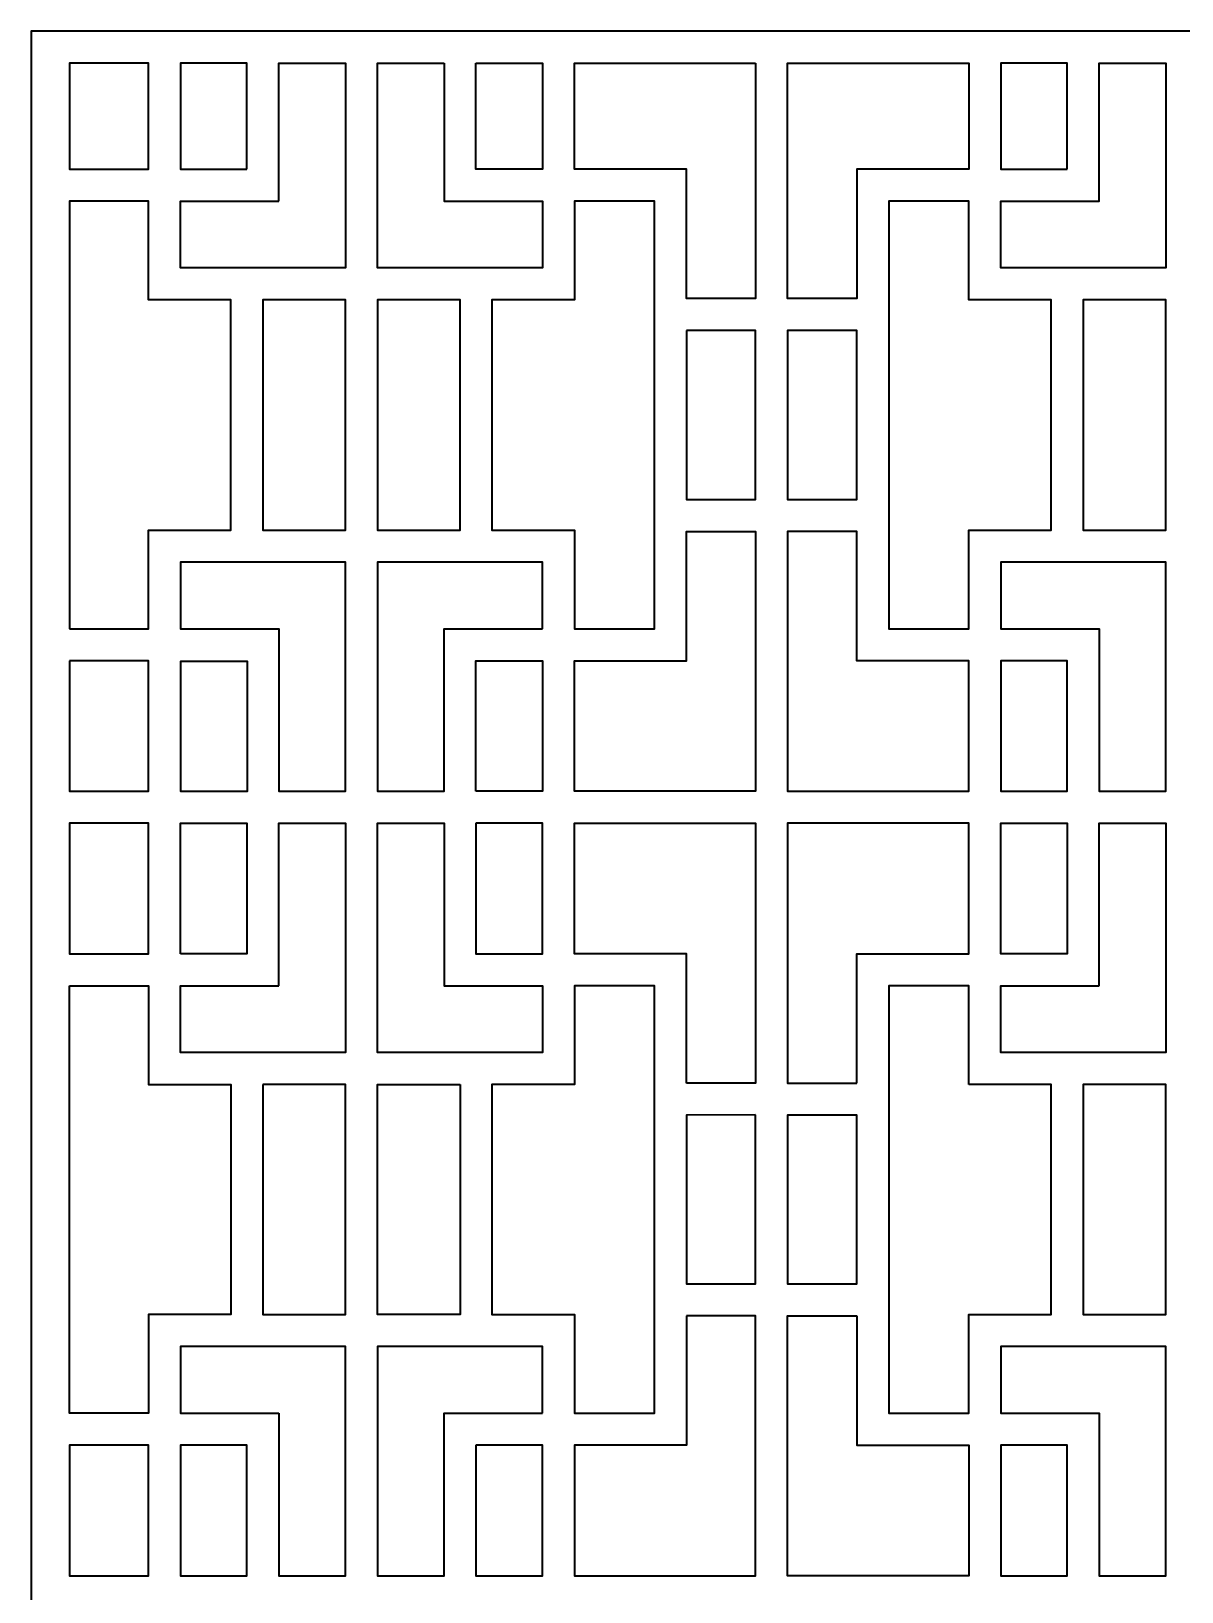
# Model space of a CAD drawing. Header units: centimetres. Extents: x -9.6 to 9.7, y 1 to 12.7.
# Drawn here: x 0.34 to 5.01, y 6.37 to 12.7 of the extents above; entities that cross this region are included whole.
import ezdxf

# ---------------------------------------------------------------- set-up
doc = ezdxf.new("R2010")
doc.units = ezdxf.units.CM
doc.header["$MEASUREMENT"] = 0
doc.layers.add('layer 1', color=7, linetype='Continuous')

msp = doc.modelspace()

# ---------------------------------------------------------------- linework, layer by layer
at = {"layer": 'layer 1', "color": 1, "lineweight": 35}
for points, knots in [([(0.33885, 1.01929), (0.33885, 1.01929), (0.33885, 1.01929), (0.33885, 1.01929), (0.33885, 1.01929), (0.33885, 1.01929), (0.33885, 12.70384), (0.33885, 12.70384), (0.33885, 12.70384), (0.33885, 12.70384), (9.68649, 12.70384), (9.68649, 12.70384), (9.68649, 12.70384), (9.68649, 12.70384), (9.68649, 1.01929), (9.68649, 1.01929), (9.68649, 1.01929), (9.68649, 1.01929), (0.33885, 1.01929), (0.33885, 1.01929), (0.33885, 1.01929), (0.33885, 1.01929), (0.33885, 1.01929), (0.33885, 1.01929)], [0, 0, 0, 0, 0.1428571, 0.1428571, 0.1428571, 0.1428571, 0.2857143, 0.2857143, 0.2857143, 0.2857143, 0.4285714, 0.4285714, 0.4285714, 0.4285714, 0.5714286, 0.5714286, 0.5714286, 0.5714286, 0.7142857, 0.7142857, 0.7142857, 0.7142857, 1, 1, 1, 1]), ([(0.49458, 12.57401), (0.49458, 12.57401), (0.81488, 12.57401), (0.81488, 12.57401), (0.81488, 12.57401), (0.81488, 12.57401), (0.81488, 12.14341), (0.81488, 12.14341), (0.81488, 12.14341), (0.81488, 12.14341), (0.49457, 12.14341), (0.49457, 12.14341), (0.49457, 12.14341), (0.49457, 12.14341), (0.49457, 12.57401), (0.49457, 12.57401), (0.49457, 12.57401), (0.49457, 12.57401), (0.49458, 12.57401), (0.49458, 12.57401)], [0, 0, 0, 0, 0.1666667, 0.1666667, 0.1666667, 0.1666667, 0.3333333, 0.3333333, 0.3333333, 0.3333333, 0.5, 0.5, 0.5, 0.5, 0.6666667, 0.6666667, 0.6666667, 0.6666667, 1, 1, 1, 1]), ([(1.21519, 12.14341), (1.21519, 12.14341), (0.94471, 12.14341), (0.94471, 12.14341), (0.94471, 12.14341), (0.94471, 12.14341), (0.94471, 12.57401), (0.94471, 12.57401), (0.94471, 12.57401), (0.94471, 12.57401), (1.21519, 12.57401), (1.21519, 12.57401), (1.21519, 12.57401), (1.21519, 12.57401), (1.21519, 12.14341), (1.21519, 12.14341), (1.21519, 12.14341), (1.21519, 12.14341), (1.21519, 12.14341), (1.21519, 12.14341)], [0, 0, 0, 0, 0.1666667, 0.1666667, 0.1666667, 0.1666667, 0.3333333, 0.3333333, 0.3333333, 0.3333333, 0.5, 0.5, 0.5, 0.5, 0.6666667, 0.6666667, 0.6666667, 0.6666667, 1, 1, 1, 1]), ([(1.34502, 12.01358), (1.34502, 12.01358), (0.94471, 12.01359), (0.94471, 12.01359), (0.94471, 12.01359), (0.94471, 12.01359), (0.94471, 11.74311), (0.94471, 11.74311), (0.94471, 11.74311), (0.94471, 11.74311), (1.61549, 11.74311), (1.61549, 11.74311), (1.61549, 11.74311), (1.61549, 11.74311), (1.61549, 12.57401), (1.61549, 12.57401), (1.61549, 12.57401), (1.61549, 12.57401), (1.34502, 12.57401), (1.34502, 12.57401), (1.34502, 12.57401), (1.34502, 12.57401), (1.34502, 12.01359), (1.34502, 12.01359), (1.34502, 12.01359), (1.34502, 12.01359), (1.34502, 12.01358), (1.34502, 12.01358)], [0, 0, 0, 0, 0.125, 0.125, 0.125, 0.125, 0.25, 0.25, 0.25, 0.25, 0.375, 0.375, 0.375, 0.375, 0.5, 0.5, 0.5, 0.5, 0.625, 0.625, 0.625, 0.625, 0.75, 0.75, 0.75, 0.75, 1, 1, 1, 1]), ([(2.0158, 12.57401), (2.0158, 12.57401), (1.74532, 12.57401), (1.74532, 12.57401), (1.74532, 12.57401), (1.74532, 12.57401), (1.74532, 11.74311), (1.74532, 11.74311), (1.74532, 11.74311), (1.74532, 11.74311), (2.4161, 11.74311), (2.4161, 11.74311), (2.4161, 11.74311), (2.4161, 11.74311), (2.4161, 12.01359), (2.4161, 12.01359), (2.4161, 12.01359), (2.4161, 12.01359), (2.0158, 12.01359), (2.0158, 12.01359), (2.0158, 12.01359), (2.0158, 12.01359), (2.0158, 12.57401), (2.0158, 12.57401)], [0, 0, 0, 0, 0.1428571, 0.1428571, 0.1428571, 0.1428571, 0.2857143, 0.2857143, 0.2857143, 0.2857143, 0.4285714, 0.4285714, 0.4285714, 0.4285714, 0.5714286, 0.5714286, 0.5714286, 0.5714286, 0.7142857, 0.7142857, 0.7142857, 0.7142857, 1, 1, 1, 1]), ([(2.14562, 12.57401), (2.14562, 12.57401), (2.14563, 12.14341), (2.14563, 12.14341), (2.14563, 12.14341), (2.14563, 12.14341), (2.4161, 12.14341), (2.4161, 12.14341), (2.4161, 12.14341), (2.4161, 12.14341), (2.4161, 12.57401), (2.4161, 12.57401), (2.4161, 12.57401), (2.4161, 12.57401), (2.14563, 12.57401), (2.14563, 12.57401), (2.14563, 12.57401), (2.14563, 12.57401), (2.14562, 12.57401), (2.14562, 12.57401)], [0, 0, 0, 0, 0.1666667, 0.1666667, 0.1666667, 0.1666667, 0.3333333, 0.3333333, 0.3333333, 0.3333333, 0.5, 0.5, 0.5, 0.5, 0.6666667, 0.6666667, 0.6666667, 0.6666667, 1, 1, 1, 1]), ([(3.28162, 12.57401), (3.28162, 12.57401), (2.54593, 12.57401), (2.54593, 12.57401), (2.54593, 12.57401), (2.54593, 12.57401), (2.54593, 12.14341), (2.54593, 12.14341), (2.54593, 12.14341), (2.54593, 12.14341), (3.00033, 12.14341), (3.00033, 12.14341), (3.00033, 12.14341), (3.00033, 12.14341), (3.00033, 11.61869), (3.00033, 11.61869), (3.00033, 11.61869), (3.00033, 11.61869), (3.28162, 11.61869), (3.28162, 11.61869), (3.28162, 11.61869), (3.28162, 11.61869), (3.28162, 12.57401), (3.28162, 12.57401)], [0, 0, 0, 0, 0.1428571, 0.1428571, 0.1428571, 0.1428571, 0.2857143, 0.2857143, 0.2857143, 0.2857143, 0.4285714, 0.4285714, 0.4285714, 0.4285714, 0.5714286, 0.5714286, 0.5714286, 0.5714286, 0.7142857, 0.7142857, 0.7142857, 0.7142857, 1, 1, 1, 1]), ([(3.41145, 12.14344), (3.41145, 12.14344), (3.41145, 11.61869), (3.41145, 11.61869), (3.41145, 11.61869), (3.41145, 11.61869), (3.69275, 11.61869), (3.69275, 11.61869), (3.69275, 11.61869), (3.69275, 11.61869), (3.69275, 12.14341), (3.69275, 12.14341), (3.69275, 12.14341), (3.69275, 12.14341), (4.14715, 12.14341), (4.14715, 12.14341), (4.14715, 12.14341), (4.14715, 12.14341), (4.14715, 12.57401), (4.14715, 12.57401), (4.14715, 12.57401), (4.14715, 12.57401), (3.41145, 12.57401), (3.41145, 12.57401), (3.41145, 12.57401), (3.41145, 12.57401), (3.41145, 12.14341), (3.41145, 12.14341), (3.41145, 12.14341), (3.41145, 12.14341), (3.41145, 12.14344), (3.41145, 12.14344), (3.41145, 12.14344), (3.41145, 12.14344), (3.41145, 12.14344), (3.41145, 12.14344)], [0, 0, 0, 0, 0.1, 0.1, 0.1, 0.1, 0.2, 0.2, 0.2, 0.2, 0.3, 0.3, 0.3, 0.3, 0.4, 0.4, 0.4, 0.4, 0.5, 0.5, 0.5, 0.5, 0.6, 0.6, 0.6, 0.6, 0.7, 0.7, 0.7, 0.7, 0.8, 0.8, 0.8, 0.8, 1, 1, 1, 1]), ([(4.94775, 12.57401), (4.94775, 12.57401), (4.67728, 12.57401), (4.67728, 12.57401), (4.67728, 12.57401), (4.67728, 12.57401), (4.67728, 12.01359), (4.67728, 12.01359), (4.67728, 12.01359), (4.67728, 12.01359), (4.27697, 12.01359), (4.27697, 12.01359), (4.27697, 12.01359), (4.27697, 12.01359), (4.27697, 11.74311), (4.27697, 11.74311), (4.27697, 11.74311), (4.27697, 11.74311), (4.94775, 11.74311), (4.94775, 11.74311), (4.94775, 11.74311), (4.94775, 11.74311), (4.94775, 12.57401), (4.94775, 12.57401), (4.94775, 12.57401), (4.94775, 12.57401), (4.94775, 12.57401), (4.94775, 12.57401)], [0, 0, 0, 0, 0.125, 0.125, 0.125, 0.125, 0.25, 0.25, 0.25, 0.25, 0.375, 0.375, 0.375, 0.375, 0.5, 0.5, 0.5, 0.5, 0.625, 0.625, 0.625, 0.625, 0.75, 0.75, 0.75, 0.75, 1, 1, 1, 1]), ([(4.54745, 12.14341), (4.54745, 12.14341), (4.27697, 12.14341), (4.27697, 12.14341), (4.27697, 12.14341), (4.27697, 12.14341), (4.27697, 12.57401), (4.27697, 12.57401), (4.27697, 12.57401), (4.27697, 12.57401), (4.54745, 12.57401), (4.54745, 12.57401), (4.54745, 12.57401), (4.54745, 12.57401), (4.54745, 12.14341), (4.54745, 12.14341), (4.54745, 12.14341), (4.54745, 12.14341), (4.54745, 12.14341), (4.54745, 12.14341)], [0, 0, 0, 0, 0.1666667, 0.1666667, 0.1666667, 0.1666667, 0.3333333, 0.3333333, 0.3333333, 0.3333333, 0.5, 0.5, 0.5, 0.5, 0.6666667, 0.6666667, 0.6666667, 0.6666667, 1, 1, 1, 1]), ([(0.49464, 10.27821), (0.49464, 10.27821), (0.49464, 12.01359), (0.49464, 12.01359), (0.49464, 12.01359), (0.49464, 12.01359), (0.81488, 12.01359), (0.81488, 12.01359), (0.81488, 12.01359), (0.81488, 12.01359), (0.81488, 11.61328), (0.81488, 11.61328), (0.81488, 11.61328), (0.81488, 11.61328), (1.15027, 11.61328), (1.15027, 11.61328), (1.15027, 11.61328), (1.15027, 11.61328), (1.15027, 10.96414), (1.15027, 10.96414), (1.15027, 10.96414), (1.15027, 10.96414), (1.15027, 10.67852), (1.15027, 10.67852), (1.15027, 10.67852), (1.15027, 10.67852), (0.81488, 10.67852), (0.81488, 10.67852), (0.81488, 10.67852), (0.81488, 10.67852), (0.81488, 10.27821), (0.81488, 10.27821), (0.81488, 10.27821), (0.81488, 10.27821), (0.49464, 10.27821), (0.49464, 10.27821), (0.49464, 10.27821), (0.49464, 10.27821), (0.49464, 10.27821), (0.49464, 10.27821)], [0, 0, 0, 0, 0.0909091, 0.0909091, 0.0909091, 0.0909091, 0.1818182, 0.1818182, 0.1818182, 0.1818182, 0.2727273, 0.2727273, 0.2727273, 0.2727273, 0.3636364, 0.3636364, 0.3636364, 0.3636364, 0.4545455, 0.4545455, 0.4545455, 0.4545455, 0.5454545, 0.5454545, 0.5454545, 0.5454545, 0.6363636, 0.6363636, 0.6363636, 0.6363636, 0.7272727, 0.7272727, 0.7272727, 0.7272727, 0.8181818, 0.8181818, 0.8181818, 0.8181818, 1, 1, 1, 1]), ([(2.8705, 10.96414), (2.8705, 10.96414), (2.8705, 10.27821), (2.8705, 10.27821), (2.8705, 10.27821), (2.8705, 10.27821), (2.54593, 10.27821), (2.54593, 10.27821), (2.54593, 10.27821), (2.54593, 10.27821), (2.54593, 10.67852), (2.54593, 10.67852), (2.54593, 10.67852), (2.54593, 10.67852), (2.21054, 10.67852), (2.21054, 10.67852), (2.21054, 10.67852), (2.21054, 10.67852), (2.21054, 11.1459), (2.21054, 11.1459), (2.21054, 11.1459), (2.21054, 11.1459), (2.21054, 11.61328), (2.21054, 11.61328), (2.21054, 11.61328), (2.21054, 11.61328), (2.54593, 11.61328), (2.54593, 11.61328), (2.54593, 11.61328), (2.54593, 11.61328), (2.54593, 12.01359), (2.54593, 12.01359), (2.54593, 12.01359), (2.54593, 12.01359), (2.8705, 12.01359), (2.8705, 12.01359), (2.8705, 12.01359), (2.8705, 12.01359), (2.8705, 10.96414), (2.8705, 10.96414), (2.8705, 10.96414), (2.8705, 10.96414), (2.8705, 10.96414), (2.8705, 10.96414)], [0, 0, 0, 0, 0.0833333, 0.0833333, 0.0833333, 0.0833333, 0.1666667, 0.1666667, 0.1666667, 0.1666667, 0.25, 0.25, 0.25, 0.25, 0.3333333, 0.3333333, 0.3333333, 0.3333333, 0.4166667, 0.4166667, 0.4166667, 0.4166667, 0.5, 0.5, 0.5, 0.5, 0.5833333, 0.5833333, 0.5833333, 0.5833333, 0.6666667, 0.6666667, 0.6666667, 0.6666667, 0.75, 0.75, 0.75, 0.75, 0.8333333, 0.8333333, 0.8333333, 0.8333333, 1, 1, 1, 1]), ([(4.14715, 11.61303), (4.14715, 11.61303), (4.48254, 11.61302), (4.48254, 11.61302), (4.48254, 11.61302), (4.48254, 11.61302), (4.48254, 10.67852), (4.48254, 10.67852), (4.48254, 10.67852), (4.48254, 10.67852), (4.14715, 10.67852), (4.14715, 10.67852), (4.14715, 10.67852), (4.14715, 10.67852), (4.14715, 10.27821), (4.14715, 10.27821), (4.14715, 10.27821), (4.14715, 10.27821), (3.82258, 10.27821), (3.82258, 10.27821), (3.82258, 10.27821), (3.82258, 10.27821), (3.82258, 12.01359), (3.82258, 12.01359), (3.82258, 12.01359), (3.82258, 12.01359), (4.14715, 12.01359), (4.14715, 12.01359), (4.14715, 12.01359), (4.14715, 12.01359), (4.14715, 11.61302), (4.14715, 11.61302), (4.14715, 11.61302), (4.14715, 11.61302), (4.14715, 11.61303), (4.14715, 11.61303)], [0, 0, 0, 0, 0.1, 0.1, 0.1, 0.1, 0.2, 0.2, 0.2, 0.2, 0.3, 0.3, 0.3, 0.3, 0.4, 0.4, 0.4, 0.4, 0.5, 0.5, 0.5, 0.5, 0.6, 0.6, 0.6, 0.6, 0.7, 0.7, 0.7, 0.7, 0.8, 0.8, 0.8, 0.8, 1, 1, 1, 1]), ([(1.2801, 11.61328), (1.2801, 11.61328), (1.61549, 11.61328), (1.61549, 11.61328), (1.61549, 11.61328), (1.61549, 11.61328), (1.61549, 10.67852), (1.61549, 10.67852), (1.61549, 10.67852), (1.61549, 10.67852), (1.2801, 10.67852), (1.2801, 10.67852), (1.2801, 10.67852), (1.2801, 10.67852), (1.2801, 11.61328), (1.2801, 11.61328), (1.2801, 11.61328), (1.2801, 11.61328), (1.2801, 11.61328), (1.2801, 11.61328)], [0, 0, 0, 0, 0.1666667, 0.1666667, 0.1666667, 0.1666667, 0.3333333, 0.3333333, 0.3333333, 0.3333333, 0.5, 0.5, 0.5, 0.5, 0.6666667, 0.6666667, 0.6666667, 0.6666667, 1, 1, 1, 1]), ([(1.74532, 11.61328), (1.74532, 11.61328), (2.08071, 11.61328), (2.08071, 11.61328), (2.08071, 11.61328), (2.08071, 11.61328), (2.08071, 10.67852), (2.08071, 10.67852), (2.08071, 10.67852), (2.08071, 10.67852), (1.74532, 10.67852), (1.74532, 10.67852), (1.74532, 10.67852), (1.74532, 10.67852), (1.74532, 11.61328), (1.74532, 11.61328), (1.74532, 11.61328), (1.74532, 11.61328), (1.74532, 11.61328), (1.74532, 11.61328)], [0, 0, 0, 0, 0.1666667, 0.1666667, 0.1666667, 0.1666667, 0.3333333, 0.3333333, 0.3333333, 0.3333333, 0.5, 0.5, 0.5, 0.5, 0.6666667, 0.6666667, 0.6666667, 0.6666667, 1, 1, 1, 1]), ([(4.61237, 11.61328), (4.61237, 11.61328), (4.94775, 11.61328), (4.94775, 11.61328), (4.94775, 11.61328), (4.94775, 11.61328), (4.94775, 10.67852), (4.94775, 10.67852), (4.94775, 10.67852), (4.94775, 10.67852), (4.61236, 10.67852), (4.61236, 10.67852), (4.61236, 10.67852), (4.61236, 10.67852), (4.61236, 11.61328), (4.61236, 11.61328), (4.61236, 11.61328), (4.61236, 11.61328), (4.61237, 11.61328), (4.61237, 11.61328)], [0, 0, 0, 0, 0.1666667, 0.1666667, 0.1666667, 0.1666667, 0.3333333, 0.3333333, 0.3333333, 0.3333333, 0.5, 0.5, 0.5, 0.5, 0.6666667, 0.6666667, 0.6666667, 0.6666667, 1, 1, 1, 1]), ([(3.00033, 11.48886), (3.00033, 11.48886), (3.28162, 11.48886), (3.28162, 11.48886), (3.28162, 11.48886), (3.28162, 11.48886), (3.28162, 10.80294), (3.28162, 10.80294), (3.28162, 10.80294), (3.28162, 10.80294), (3.00033, 10.80294), (3.00033, 10.80294), (3.00033, 10.80294), (3.00033, 10.80294), (3.00033, 11.48886), (3.00033, 11.48886)], [0, 0, 0, 0, 0.2, 0.2, 0.2, 0.2, 0.4, 0.4, 0.4, 0.4, 0.6, 0.6, 0.6, 0.6, 1, 1, 1, 1]), ([(3.41145, 11.48886), (3.41145, 11.48886), (3.69275, 11.48886), (3.69275, 11.48886), (3.69275, 11.48886), (3.69275, 11.48886), (3.69275, 10.80294), (3.69275, 10.80294), (3.69275, 10.80294), (3.69275, 10.80294), (3.41145, 10.80294), (3.41145, 10.80294), (3.41145, 10.80294), (3.41145, 10.80294), (3.41145, 11.48886), (3.41145, 11.48886), (3.41145, 11.48886), (3.41145, 11.48886), (3.41145, 11.48886), (3.41145, 11.48886)], [0, 0, 0, 0, 0.1666667, 0.1666667, 0.1666667, 0.1666667, 0.3333333, 0.3333333, 0.3333333, 0.3333333, 0.5, 0.5, 0.5, 0.5, 0.6666667, 0.6666667, 0.6666667, 0.6666667, 1, 1, 1, 1]), ([(3.28162, 10.67311), (3.28162, 10.67311), (3.00033, 10.67311), (3.00033, 10.67311), (3.00033, 10.67311), (3.00033, 10.67311), (3.00033, 10.14838), (3.00033, 10.14838), (3.00033, 10.14838), (3.00033, 10.14838), (2.54593, 10.14838), (2.54593, 10.14838), (2.54593, 10.14838), (2.54593, 10.14838), (2.54593, 9.61825), (2.54593, 9.61825), (2.54593, 9.61825), (2.54593, 9.61825), (3.28162, 9.61825), (3.28162, 9.61825), (3.28162, 9.61825), (3.28162, 9.61825), (3.28162, 10.67311), (3.28162, 10.67311), (3.28162, 10.67311), (3.28162, 10.67311), (3.28162, 10.67311), (3.28162, 10.67311)], [0, 0, 0, 0, 0.125, 0.125, 0.125, 0.125, 0.25, 0.25, 0.25, 0.25, 0.375, 0.375, 0.375, 0.375, 0.5, 0.5, 0.5, 0.5, 0.625, 0.625, 0.625, 0.625, 0.75, 0.75, 0.75, 0.75, 1, 1, 1, 1]), ([(3.41145, 10.67311), (3.41145, 10.67311), (3.69275, 10.67311), (3.69275, 10.67311), (3.69275, 10.67311), (3.69275, 10.67311), (3.69275, 10.14838), (3.69275, 10.14838), (3.69275, 10.14838), (3.69275, 10.14838), (4.14715, 10.14838), (4.14715, 10.14838), (4.14715, 10.14838), (4.14715, 10.14838), (4.14715, 9.61825), (4.14715, 9.61825), (4.14715, 9.61825), (4.14715, 9.61825), (3.41145, 9.61825), (3.41145, 9.61825), (3.41145, 9.61825), (3.41145, 9.61825), (3.41145, 10.67311), (3.41145, 10.67311), (3.41145, 10.67311), (3.41145, 10.67311), (3.41145, 10.67311), (3.41145, 10.67311)], [0, 0, 0, 0, 0.125, 0.125, 0.125, 0.125, 0.25, 0.25, 0.25, 0.25, 0.375, 0.375, 0.375, 0.375, 0.5, 0.5, 0.5, 0.5, 0.625, 0.625, 0.625, 0.625, 0.75, 0.75, 0.75, 0.75, 1, 1, 1, 1]), ([(1.34502, 10.27821), (1.34502, 10.27821), (0.94471, 10.27821), (0.94471, 10.27821), (0.94471, 10.27821), (0.94471, 10.27821), (0.94471, 10.54869), (0.94471, 10.54869), (0.94471, 10.54869), (0.94471, 10.54869), (1.61549, 10.54869), (1.61549, 10.54869), (1.61549, 10.54869), (1.61549, 10.54869), (1.61549, 9.61825), (1.61549, 9.61825), (1.61549, 9.61825), (1.61549, 9.61825), (1.34502, 9.61825), (1.34502, 9.61825), (1.34502, 9.61825), (1.34502, 9.61825), (1.34502, 10.27821), (1.34502, 10.27821), (1.34502, 10.27821), (1.34502, 10.27821), (1.34502, 10.27821), (1.34502, 10.27821)], [0, 0, 0, 0, 0.125, 0.125, 0.125, 0.125, 0.25, 0.25, 0.25, 0.25, 0.375, 0.375, 0.375, 0.375, 0.5, 0.5, 0.5, 0.5, 0.625, 0.625, 0.625, 0.625, 0.75, 0.75, 0.75, 0.75, 1, 1, 1, 1]), ([(2.4161, 10.27821), (2.4161, 10.27821), (2.0158, 10.27821), (2.0158, 10.27821), (2.0158, 10.27821), (2.0158, 10.27821), (2.0158, 9.61825), (2.0158, 9.61825), (2.0158, 9.61825), (2.0158, 9.61825), (1.74532, 9.61825), (1.74532, 9.61825), (1.74532, 9.61825), (1.74532, 9.61825), (1.74532, 10.54869), (1.74532, 10.54869), (1.74532, 10.54869), (1.74532, 10.54869), (2.4161, 10.54869), (2.4161, 10.54869), (2.4161, 10.54869), (2.4161, 10.54869), (2.4161, 10.27821), (2.4161, 10.27821), (2.4161, 10.27821), (2.4161, 10.27821), (2.4161, 10.27821), (2.4161, 10.27821)], [0, 0, 0, 0, 0.125, 0.125, 0.125, 0.125, 0.25, 0.25, 0.25, 0.25, 0.375, 0.375, 0.375, 0.375, 0.5, 0.5, 0.5, 0.5, 0.625, 0.625, 0.625, 0.625, 0.75, 0.75, 0.75, 0.75, 1, 1, 1, 1]), ([(4.67728, 10.27821), (4.67728, 10.27821), (4.27697, 10.27821), (4.27697, 10.27821), (4.27697, 10.27821), (4.27697, 10.27821), (4.27697, 10.54869), (4.27697, 10.54869), (4.27697, 10.54869), (4.27697, 10.54869), (4.94775, 10.54869), (4.94775, 10.54869), (4.94775, 10.54869), (4.94775, 10.54869), (4.94775, 9.61825), (4.94775, 9.61825), (4.94775, 9.61825), (4.94775, 9.61825), (4.67728, 9.61825), (4.67728, 9.61825), (4.67728, 9.61825), (4.67728, 9.61825), (4.67728, 10.27821), (4.67728, 10.27821), (4.67728, 10.27821), (4.67728, 10.27821), (4.67728, 10.27821), (4.67728, 10.27821)], [0, 0, 0, 0, 0.125, 0.125, 0.125, 0.125, 0.25, 0.25, 0.25, 0.25, 0.375, 0.375, 0.375, 0.375, 0.5, 0.5, 0.5, 0.5, 0.625, 0.625, 0.625, 0.625, 0.75, 0.75, 0.75, 0.75, 1, 1, 1, 1]), ([(0.49464, 10.14838), (0.49464, 10.14838), (0.81488, 10.14838), (0.81488, 10.14838), (0.81488, 10.14838), (0.81488, 10.14838), (0.81488, 9.61825), (0.81488, 9.61825), (0.81488, 9.61825), (0.81488, 9.61825), (0.49464, 9.61825), (0.49464, 9.61825), (0.49464, 9.61825), (0.49464, 9.61825), (0.49464, 10.14838), (0.49464, 10.14838)], [0, 0, 0, 0, 0.2, 0.2, 0.2, 0.2, 0.4, 0.4, 0.4, 0.4, 0.6, 0.6, 0.6, 0.6, 1, 1, 1, 1]), ([(0.94471, 10.14545), (0.94471, 10.14545), (1.21791, 10.14545), (1.21791, 10.14545), (1.21791, 10.14545), (1.21791, 10.14545), (1.21791, 9.61825), (1.21791, 9.61825), (1.21791, 9.61825), (1.21791, 9.61825), (0.94471, 9.61825), (0.94471, 9.61825), (0.94471, 9.61825), (0.94471, 9.61825), (0.94471, 10.14545), (0.94471, 10.14545), (0.94471, 10.14545), (0.94471, 10.14545), (0.94471, 10.14545), (0.94471, 10.14545)], [0, 0, 0, 0, 0.1666667, 0.1666667, 0.1666667, 0.1666667, 0.3333333, 0.3333333, 0.3333333, 0.3333333, 0.5, 0.5, 0.5, 0.5, 0.6666667, 0.6666667, 0.6666667, 0.6666667, 1, 1, 1, 1]), ([(2.14562, 9.61825), (2.14562, 9.61825), (2.4161, 9.61825), (2.4161, 9.61825), (2.4161, 9.61825), (2.4161, 9.61825), (2.4161, 10.14838), (2.4161, 10.14838), (2.4161, 10.14838), (2.4161, 10.14838), (2.14563, 10.14838), (2.14563, 10.14838), (2.14563, 10.14838), (2.14563, 10.14838), (2.14563, 9.61825), (2.14563, 9.61825), (2.14563, 9.61825), (2.14563, 9.61825), (2.14562, 9.61825), (2.14562, 9.61825)], [0, 0, 0, 0, 0.1666667, 0.1666667, 0.1666667, 0.1666667, 0.3333333, 0.3333333, 0.3333333, 0.3333333, 0.5, 0.5, 0.5, 0.5, 0.6666667, 0.6666667, 0.6666667, 0.6666667, 1, 1, 1, 1]), ([(4.27698, 10.14838), (4.27698, 10.14838), (4.54745, 10.14838), (4.54745, 10.14838), (4.54745, 10.14838), (4.54745, 10.14838), (4.54745, 9.61825), (4.54745, 9.61825), (4.54745, 9.61825), (4.54745, 9.61825), (4.27697, 9.61825), (4.27697, 9.61825), (4.27697, 9.61825), (4.27697, 9.61825), (4.27697, 10.14838), (4.27697, 10.14838), (4.27697, 10.14838), (4.27697, 10.14838), (4.27698, 10.14838), (4.27698, 10.14838)], [0, 0, 0, 0, 0.1666667, 0.1666667, 0.1666667, 0.1666667, 0.3333333, 0.3333333, 0.3333333, 0.3333333, 0.5, 0.5, 0.5, 0.5, 0.6666667, 0.6666667, 0.6666667, 0.6666667, 1, 1, 1, 1]), ([(0.49464, 9.48842), (0.49464, 9.48842), (0.81488, 9.48842), (0.81488, 9.48842), (0.81488, 9.48842), (0.81488, 9.48842), (0.81488, 8.95829), (0.81488, 8.95829), (0.81488, 8.95829), (0.81488, 8.95829), (0.49464, 8.95829), (0.49464, 8.95829), (0.49464, 8.95829), (0.49464, 8.95829), (0.49464, 9.48842), (0.49464, 9.48842), (0.49464, 9.48842), (0.49464, 9.48842), (0.49464, 9.48842), (0.49464, 9.48842)], [0, 0, 0, 0, 0.1666667, 0.1666667, 0.1666667, 0.1666667, 0.3333333, 0.3333333, 0.3333333, 0.3333333, 0.5, 0.5, 0.5, 0.5, 0.6666667, 0.6666667, 0.6666667, 0.6666667, 1, 1, 1, 1]), ([(0.94471, 8.95829), (0.94471, 8.95829), (1.21519, 8.95829), (1.21519, 8.95829), (1.21519, 8.95829), (1.21519, 8.95829), (1.21519, 9.48842), (1.21519, 9.48842), (1.21519, 9.48842), (1.21519, 9.48842), (0.94471, 9.48842), (0.94471, 9.48842), (0.94471, 9.48842), (0.94471, 9.48842), (0.94471, 8.95829), (0.94471, 8.95829), (0.94471, 8.95829), (0.94471, 8.95829), (0.94471, 8.95829), (0.94471, 8.95829)], [0, 0, 0, 0, 0.1666667, 0.1666667, 0.1666667, 0.1666667, 0.3333333, 0.3333333, 0.3333333, 0.3333333, 0.5, 0.5, 0.5, 0.5, 0.6666667, 0.6666667, 0.6666667, 0.6666667, 1, 1, 1, 1]), ([(1.34502, 8.82846), (1.34502, 8.82846), (0.94471, 8.82846), (0.94471, 8.82846), (0.94471, 8.82846), (0.94471, 8.82846), (0.94471, 8.55799), (0.94471, 8.55799), (0.94471, 8.55799), (0.94471, 8.55799), (1.61549, 8.55799), (1.61549, 8.55799), (1.61549, 8.55799), (1.61549, 8.55799), (1.61549, 9.48842), (1.61549, 9.48842), (1.61549, 9.48842), (1.61549, 9.48842), (1.34502, 9.48842), (1.34502, 9.48842), (1.34502, 9.48842), (1.34502, 9.48842), (1.34502, 8.82846), (1.34502, 8.82846)], [0, 0, 0, 0, 0.1428571, 0.1428571, 0.1428571, 0.1428571, 0.2857143, 0.2857143, 0.2857143, 0.2857143, 0.4285714, 0.4285714, 0.4285714, 0.4285714, 0.5714286, 0.5714286, 0.5714286, 0.5714286, 0.7142857, 0.7142857, 0.7142857, 0.7142857, 1, 1, 1, 1]), ([(2.4161, 8.82846), (2.4161, 8.82846), (2.0158, 8.82846), (2.0158, 8.82846), (2.0158, 8.82846), (2.0158, 8.82846), (2.0158, 9.48842), (2.0158, 9.48842), (2.0158, 9.48842), (2.0158, 9.48842), (1.74532, 9.48842), (1.74532, 9.48842), (1.74532, 9.48842), (1.74532, 9.48842), (1.74532, 8.55799), (1.74532, 8.55799), (1.74532, 8.55799), (1.74532, 8.55799), (2.4161, 8.55799), (2.4161, 8.55799), (2.4161, 8.55799), (2.4161, 8.55799), (2.4161, 8.82846), (2.4161, 8.82846), (2.4161, 8.82846), (2.4161, 8.82846), (2.4161, 8.82846), (2.4161, 8.82846)], [0, 0, 0, 0, 0.125, 0.125, 0.125, 0.125, 0.25, 0.25, 0.25, 0.25, 0.375, 0.375, 0.375, 0.375, 0.5, 0.5, 0.5, 0.5, 0.625, 0.625, 0.625, 0.625, 0.75, 0.75, 0.75, 0.75, 1, 1, 1, 1]), ([(2.14562, 9.48842), (2.14562, 9.48842), (2.4161, 9.48842), (2.4161, 9.48842), (2.4161, 9.48842), (2.4161, 9.48842), (2.4161, 8.95829), (2.4161, 8.95829), (2.4161, 8.95829), (2.4161, 8.95829), (2.14563, 8.95829), (2.14563, 8.95829), (2.14563, 8.95829), (2.14563, 8.95829), (2.14563, 9.48842), (2.14563, 9.48842), (2.14563, 9.48842), (2.14563, 9.48842), (2.14562, 9.48842), (2.14562, 9.48842)], [0, 0, 0, 0, 0.1666667, 0.1666667, 0.1666667, 0.1666667, 0.3333333, 0.3333333, 0.3333333, 0.3333333, 0.5, 0.5, 0.5, 0.5, 0.6666667, 0.6666667, 0.6666667, 0.6666667, 1, 1, 1, 1]), ([(3.00033, 8.43357), (3.00033, 8.43357), (3.28162, 8.43357), (3.28162, 8.43357), (3.28162, 8.43357), (3.28162, 8.43357), (3.28162, 9.48842), (3.28162, 9.48842), (3.28162, 9.48842), (3.28162, 9.48842), (2.54593, 9.48842), (2.54593, 9.48842), (2.54593, 9.48842), (2.54593, 9.48842), (2.54593, 8.95829), (2.54593, 8.95829), (2.54593, 8.95829), (2.54593, 8.95829), (3.00033, 8.95829), (3.00033, 8.95829), (3.00033, 8.95829), (3.00033, 8.95829), (3.00033, 8.43357), (3.00033, 8.43357)], [0, 0, 0, 0, 0.1428571, 0.1428571, 0.1428571, 0.1428571, 0.2857143, 0.2857143, 0.2857143, 0.2857143, 0.4285714, 0.4285714, 0.4285714, 0.4285714, 0.5714286, 0.5714286, 0.5714286, 0.5714286, 0.7142857, 0.7142857, 0.7142857, 0.7142857, 1, 1, 1, 1]), ([(3.69275, 8.43357), (3.69275, 8.43357), (3.41145, 8.43357), (3.41145, 8.43357), (3.41145, 8.43357), (3.41145, 8.43357), (3.41145, 9.48842), (3.41145, 9.48842), (3.41145, 9.48842), (3.41145, 9.48842), (4.14715, 9.48842), (4.14715, 9.48842), (4.14715, 9.48842), (4.14715, 9.48842), (4.14715, 8.95829), (4.14715, 8.95829), (4.14715, 8.95829), (4.14715, 8.95829), (3.69275, 8.95829), (3.69275, 8.95829), (3.69275, 8.95829), (3.69275, 8.95829), (3.69275, 8.43357), (3.69275, 8.43357), (3.69275, 8.43357), (3.69275, 8.43357), (3.69275, 8.43357), (3.69275, 8.43357)], [0, 0, 0, 0, 0.125, 0.125, 0.125, 0.125, 0.25, 0.25, 0.25, 0.25, 0.375, 0.375, 0.375, 0.375, 0.5, 0.5, 0.5, 0.5, 0.625, 0.625, 0.625, 0.625, 0.75, 0.75, 0.75, 0.75, 1, 1, 1, 1]), ([(4.27698, 8.95829), (4.27698, 8.95829), (4.54745, 8.95829), (4.54745, 8.95829), (4.54745, 8.95829), (4.54745, 8.95829), (4.54745, 9.48842), (4.54745, 9.48842), (4.54745, 9.48842), (4.54745, 9.48842), (4.27697, 9.48842), (4.27697, 9.48842), (4.27697, 9.48842), (4.27697, 9.48842), (4.27697, 8.95829), (4.27697, 8.95829), (4.27697, 8.95829), (4.27697, 8.95829), (4.27698, 8.95829), (4.27698, 8.95829)], [0, 0, 0, 0, 0.1666667, 0.1666667, 0.1666667, 0.1666667, 0.3333333, 0.3333333, 0.3333333, 0.3333333, 0.5, 0.5, 0.5, 0.5, 0.6666667, 0.6666667, 0.6666667, 0.6666667, 1, 1, 1, 1]), ([(4.67728, 8.82846), (4.67728, 8.82846), (4.27697, 8.82846), (4.27697, 8.82846), (4.27697, 8.82846), (4.27697, 8.82846), (4.27697, 8.55799), (4.27697, 8.55799), (4.27697, 8.55799), (4.27697, 8.55799), (4.94775, 8.55799), (4.94775, 8.55799), (4.94775, 8.55799), (4.94775, 8.55799), (4.94775, 9.48842), (4.94775, 9.48842), (4.94775, 9.48842), (4.94775, 9.48842), (4.67728, 9.48842), (4.67728, 9.48842), (4.67728, 9.48842), (4.67728, 9.48842), (4.67728, 8.82846), (4.67728, 8.82846), (4.67728, 8.82846), (4.67728, 8.82846), (4.67728, 8.82846), (4.67728, 8.82846)], [0, 0, 0, 0, 0.125, 0.125, 0.125, 0.125, 0.25, 0.25, 0.25, 0.25, 0.375, 0.375, 0.375, 0.375, 0.5, 0.5, 0.5, 0.5, 0.625, 0.625, 0.625, 0.625, 0.75, 0.75, 0.75, 0.75, 1, 1, 1, 1]), ([(0.49464, 8.82846), (0.49464, 8.82846), (0.49464, 7.09309), (0.49464, 7.09309), (0.49464, 7.09309), (0.49464, 7.09309), (0.81488, 7.09309), (0.81488, 7.09309), (0.81488, 7.09309), (0.81488, 7.09309), (0.81488, 7.49339), (0.81488, 7.49339), (0.81488, 7.49339), (0.81488, 7.49339), (1.15027, 7.49339), (1.15027, 7.49339), (1.15027, 7.49339), (1.15027, 7.49339), (1.15027, 8.42816), (1.15027, 8.42816), (1.15027, 8.42816), (1.15027, 8.42816), (0.81488, 8.42816), (0.81488, 8.42816), (0.81488, 8.42816), (0.81488, 8.42816), (0.81488, 8.82846), (0.81488, 8.82846), (0.81488, 8.82846), (0.81488, 8.82846), (0.49464, 8.82846), (0.49464, 8.82846)], [0, 0, 0, 0, 0.1111111, 0.1111111, 0.1111111, 0.1111111, 0.2222222, 0.2222222, 0.2222222, 0.2222222, 0.3333333, 0.3333333, 0.3333333, 0.3333333, 0.4444444, 0.4444444, 0.4444444, 0.4444444, 0.5555556, 0.5555556, 0.5555556, 0.5555556, 0.6666667, 0.6666667, 0.6666667, 0.6666667, 0.7777778, 0.7777778, 0.7777778, 0.7777778, 1, 1, 1, 1]), ([(2.21054, 8.42816), (2.21054, 8.42816), (2.54593, 8.42816), (2.54593, 8.42816), (2.54593, 8.42816), (2.54593, 8.42816), (2.54593, 8.82846), (2.54593, 8.82846), (2.54593, 8.82846), (2.54593, 8.82846), (2.8705, 8.82846), (2.8705, 8.82846), (2.8705, 8.82846), (2.8705, 8.82846), (2.8705, 7.09309), (2.8705, 7.09309), (2.8705, 7.09309), (2.8705, 7.09309), (2.54593, 7.09309), (2.54593, 7.09309), (2.54593, 7.09309), (2.54593, 7.09309), (2.54593, 7.49339), (2.54593, 7.49339), (2.54593, 7.49339), (2.54593, 7.49339), (2.21054, 7.49339), (2.21054, 7.49339), (2.21054, 7.49339), (2.21054, 7.49339), (2.21054, 8.42816), (2.21054, 8.42816), (2.21054, 8.42816), (2.21054, 8.42816), (2.21054, 8.42816), (2.21054, 8.42816)], [0, 0, 0, 0, 0.1, 0.1, 0.1, 0.1, 0.2, 0.2, 0.2, 0.2, 0.3, 0.3, 0.3, 0.3, 0.4, 0.4, 0.4, 0.4, 0.5, 0.5, 0.5, 0.5, 0.6, 0.6, 0.6, 0.6, 0.7, 0.7, 0.7, 0.7, 0.8, 0.8, 0.8, 0.8, 1, 1, 1, 1]), ([(4.14715, 8.42816), (4.14715, 8.42816), (4.48254, 8.42816), (4.48254, 8.42816), (4.48254, 8.42816), (4.48254, 8.42816), (4.48254, 7.49339), (4.48254, 7.49339), (4.48254, 7.49339), (4.48254, 7.49339), (4.14715, 7.49339), (4.14715, 7.49339), (4.14715, 7.49339), (4.14715, 7.49339), (4.14715, 7.09309), (4.14715, 7.09309), (4.14715, 7.09309), (4.14715, 7.09309), (3.82258, 7.09309), (3.82258, 7.09309), (3.82258, 7.09309), (3.82258, 7.09309), (3.82258, 8.82846), (3.82258, 8.82846), (3.82258, 8.82846), (3.82258, 8.82846), (4.14715, 8.82846), (4.14715, 8.82846), (4.14715, 8.82846), (4.14715, 8.82846), (4.14715, 8.42816), (4.14715, 8.42816), (4.14715, 8.42816), (4.14715, 8.42816), (4.14715, 8.42816), (4.14715, 8.42816)], [0, 0, 0, 0, 0.1, 0.1, 0.1, 0.1, 0.2, 0.2, 0.2, 0.2, 0.3, 0.3, 0.3, 0.3, 0.4, 0.4, 0.4, 0.4, 0.5, 0.5, 0.5, 0.5, 0.6, 0.6, 0.6, 0.6, 0.7, 0.7, 0.7, 0.7, 0.8, 0.8, 0.8, 0.8, 1, 1, 1, 1]), ([(1.2801, 8.42816), (1.2801, 8.42816), (1.61549, 8.42816), (1.61549, 8.42816), (1.61549, 8.42816), (1.61549, 8.42816), (1.61549, 7.49339), (1.61549, 7.49339), (1.61549, 7.49339), (1.61549, 7.49339), (1.2801, 7.49339), (1.2801, 7.49339), (1.2801, 7.49339), (1.2801, 7.49339), (1.2801, 8.42816), (1.2801, 8.42816)], [0, 0, 0, 0, 0.2, 0.2, 0.2, 0.2, 0.4, 0.4, 0.4, 0.4, 0.6, 0.6, 0.6, 0.6, 1, 1, 1, 1]), ([(2.08071, 8.42816), (2.08071, 8.42816), (1.74532, 8.42816), (1.74532, 8.42816), (1.74532, 8.42816), (1.74532, 8.42816), (1.74532, 7.49339), (1.74532, 7.49339), (1.74532, 7.49339), (1.74532, 7.49339), (2.08071, 7.49339), (2.08071, 7.49339), (2.08071, 7.49339), (2.08071, 7.49339), (2.08071, 8.42816), (2.08071, 8.42816)], [0, 0, 0, 0, 0.2, 0.2, 0.2, 0.2, 0.4, 0.4, 0.4, 0.4, 0.6, 0.6, 0.6, 0.6, 1, 1, 1, 1]), ([(4.61237, 8.42816), (4.61237, 8.42816), (4.94775, 8.42816), (4.94775, 8.42816), (4.94775, 8.42816), (4.94775, 8.42816), (4.94775, 7.49339), (4.94775, 7.49339), (4.94775, 7.49339), (4.94775, 7.49339), (4.61236, 7.49339), (4.61236, 7.49339), (4.61236, 7.49339), (4.61236, 7.49339), (4.61236, 8.42816), (4.61236, 8.42816), (4.61236, 8.42816), (4.61236, 8.42816), (4.61237, 8.42816), (4.61237, 8.42816)], [0, 0, 0, 0, 0.1666667, 0.1666667, 0.1666667, 0.1666667, 0.3333333, 0.3333333, 0.3333333, 0.3333333, 0.5, 0.5, 0.5, 0.5, 0.6666667, 0.6666667, 0.6666667, 0.6666667, 1, 1, 1, 1]), ([(3.28162, 8.3039), (3.28162, 8.3039), (3.28162, 7.61781), (3.28162, 7.61781), (3.28162, 7.61781), (3.28162, 7.61781), (3.00033, 7.61781), (3.00033, 7.61781), (3.00033, 7.61781), (3.00033, 7.61781), (3.00033, 8.30374), (3.00033, 8.30374), (3.00033, 8.30374), (3.00033, 8.30374), (3.28162, 8.3039), (3.28162, 8.3039)], [0, 0, 0, 0, 0.2, 0.2, 0.2, 0.2, 0.4, 0.4, 0.4, 0.4, 0.6, 0.6, 0.6, 0.6, 1, 1, 1, 1]), ([(3.41145, 8.30373), (3.41145, 8.30373), (3.69275, 8.30374), (3.69275, 8.30374), (3.69275, 8.30374), (3.69275, 8.30374), (3.69275, 7.61781), (3.69275, 7.61781), (3.69275, 7.61781), (3.69275, 7.61781), (3.41145, 7.61781), (3.41145, 7.61781), (3.41145, 7.61781), (3.41145, 7.61781), (3.41145, 8.30373), (3.41145, 8.30373), (3.41145, 8.30373), (3.41145, 8.30373), (3.41145, 8.30373), (3.41145, 8.30373)], [0, 0, 0, 0, 0.1666667, 0.1666667, 0.1666667, 0.1666667, 0.3333333, 0.3333333, 0.3333333, 0.3333333, 0.5, 0.5, 0.5, 0.5, 0.6666667, 0.6666667, 0.6666667, 0.6666667, 1, 1, 1, 1]), ([(3.00033, 7.48799), (3.00033, 7.48799), (3.28162, 7.48798), (3.28162, 7.48798), (3.28162, 7.48798), (3.28162, 7.48798), (3.28162, 6.43313), (3.28162, 6.43313), (3.28162, 6.43313), (3.28162, 6.43313), (2.54593, 6.43313), (2.54593, 6.43313), (2.54593, 6.43313), (2.54593, 6.43313), (2.54593, 6.96326), (2.54593, 6.96326), (2.54593, 6.96326), (2.54593, 6.96326), (3.00033, 6.96326), (3.00033, 6.96326), (3.00033, 6.96326), (3.00033, 6.96326), (3.00033, 7.48798), (3.00033, 7.48798), (3.00033, 7.48798), (3.00033, 7.48798), (3.00033, 7.48799), (3.00033, 7.48799)], [0, 0, 0, 0, 0.125, 0.125, 0.125, 0.125, 0.25, 0.25, 0.25, 0.25, 0.375, 0.375, 0.375, 0.375, 0.5, 0.5, 0.5, 0.5, 0.625, 0.625, 0.625, 0.625, 0.75, 0.75, 0.75, 0.75, 1, 1, 1, 1]), ([(3.69275, 7.48799), (3.69275, 7.48799), (3.41145, 7.48798), (3.41145, 7.48798), (3.41145, 7.48798), (3.41145, 7.48798), (3.41145, 6.43313), (3.41145, 6.43313), (3.41145, 6.43313), (3.41145, 6.43313), (4.14715, 6.43313), (4.14715, 6.43313), (4.14715, 6.43313), (4.14715, 6.43313), (4.14715, 6.96326), (4.14715, 6.96326), (4.14715, 6.96326), (4.14715, 6.96326), (3.69275, 6.96326), (3.69275, 6.96326), (3.69275, 6.96326), (3.69275, 6.96326), (3.69275, 7.48798), (3.69275, 7.48798), (3.69275, 7.48798), (3.69275, 7.48798), (3.69275, 7.48799), (3.69275, 7.48799)], [0, 0, 0, 0, 0.125, 0.125, 0.125, 0.125, 0.25, 0.25, 0.25, 0.25, 0.375, 0.375, 0.375, 0.375, 0.5, 0.5, 0.5, 0.5, 0.625, 0.625, 0.625, 0.625, 0.75, 0.75, 0.75, 0.75, 1, 1, 1, 1]), ([(1.34502, 7.09309), (1.34502, 7.09309), (0.94471, 7.09309), (0.94471, 7.09309), (0.94471, 7.09309), (0.94471, 7.09309), (0.94471, 7.36357), (0.94471, 7.36357), (0.94471, 7.36357), (0.94471, 7.36357), (1.61549, 7.36357), (1.61549, 7.36357), (1.61549, 7.36357), (1.61549, 7.36357), (1.61549, 6.43313), (1.61549, 6.43313), (1.61549, 6.43313), (1.61549, 6.43313), (1.34502, 6.43313), (1.34502, 6.43313), (1.34502, 6.43313), (1.34502, 6.43313), (1.34502, 7.09309), (1.34502, 7.09309)], [0, 0, 0, 0, 0.1428571, 0.1428571, 0.1428571, 0.1428571, 0.2857143, 0.2857143, 0.2857143, 0.2857143, 0.4285714, 0.4285714, 0.4285714, 0.4285714, 0.5714286, 0.5714286, 0.5714286, 0.5714286, 0.7142857, 0.7142857, 0.7142857, 0.7142857, 1, 1, 1, 1]), ([(2.4161, 7.09309), (2.4161, 7.09309), (2.0158, 7.09309), (2.0158, 7.09309), (2.0158, 7.09309), (2.0158, 7.09309), (2.0158, 6.43313), (2.0158, 6.43313), (2.0158, 6.43313), (2.0158, 6.43313), (1.74532, 6.43313), (1.74532, 6.43313), (1.74532, 6.43313), (1.74532, 6.43313), (1.74532, 7.36357), (1.74532, 7.36357), (1.74532, 7.36357), (1.74532, 7.36357), (2.4161, 7.36357), (2.4161, 7.36357), (2.4161, 7.36357), (2.4161, 7.36357), (2.4161, 7.09309), (2.4161, 7.09309), (2.4161, 7.09309), (2.4161, 7.09309), (2.4161, 7.09309), (2.4161, 7.09309)], [0, 0, 0, 0, 0.125, 0.125, 0.125, 0.125, 0.25, 0.25, 0.25, 0.25, 0.375, 0.375, 0.375, 0.375, 0.5, 0.5, 0.5, 0.5, 0.625, 0.625, 0.625, 0.625, 0.75, 0.75, 0.75, 0.75, 1, 1, 1, 1]), ([(4.67728, 7.09309), (4.67728, 7.09309), (4.27697, 7.09309), (4.27697, 7.09309), (4.27697, 7.09309), (4.27697, 7.09309), (4.27697, 7.36357), (4.27697, 7.36357), (4.27697, 7.36357), (4.27697, 7.36357), (4.94775, 7.36357), (4.94775, 7.36357), (4.94775, 7.36357), (4.94775, 7.36357), (4.94775, 6.43313), (4.94775, 6.43313), (4.94775, 6.43313), (4.94775, 6.43313), (4.67728, 6.43313), (4.67728, 6.43313), (4.67728, 6.43313), (4.67728, 6.43313), (4.67728, 7.09309), (4.67728, 7.09309), (4.67728, 7.09309), (4.67728, 7.09309), (4.67728, 7.09309), (4.67728, 7.09309)], [0, 0, 0, 0, 0.125, 0.125, 0.125, 0.125, 0.25, 0.25, 0.25, 0.25, 0.375, 0.375, 0.375, 0.375, 0.5, 0.5, 0.5, 0.5, 0.625, 0.625, 0.625, 0.625, 0.75, 0.75, 0.75, 0.75, 1, 1, 1, 1]), ([(0.49464, 6.96326), (0.49464, 6.96326), (0.81488, 6.96326), (0.81488, 6.96326), (0.81488, 6.96326), (0.81488, 6.96326), (0.81488, 6.43313), (0.81488, 6.43313), (0.81488, 6.43313), (0.81488, 6.43313), (0.49464, 6.43313), (0.49464, 6.43313), (0.49464, 6.43313), (0.49464, 6.43313), (0.49464, 6.96326), (0.49464, 6.96326), (0.49464, 6.96326), (0.49464, 6.96326), (0.49464, 6.96326), (0.49464, 6.96326)], [0, 0, 0, 0, 0.1666667, 0.1666667, 0.1666667, 0.1666667, 0.3333333, 0.3333333, 0.3333333, 0.3333333, 0.5, 0.5, 0.5, 0.5, 0.6666667, 0.6666667, 0.6666667, 0.6666667, 1, 1, 1, 1]), ([(0.94471, 6.96326), (0.94471, 6.96326), (1.21519, 6.96326), (1.21519, 6.96326), (1.21519, 6.96326), (1.21519, 6.96326), (1.21519, 6.43313), (1.21519, 6.43313), (1.21519, 6.43313), (1.21519, 6.43313), (0.94471, 6.43313), (0.94471, 6.43313), (0.94471, 6.43313), (0.94471, 6.43313), (0.94471, 6.96326), (0.94471, 6.96326), (0.94471, 6.96326), (0.94471, 6.96326), (0.94471, 6.96326), (0.94471, 6.96326)], [0, 0, 0, 0, 0.1666667, 0.1666667, 0.1666667, 0.1666667, 0.3333333, 0.3333333, 0.3333333, 0.3333333, 0.5, 0.5, 0.5, 0.5, 0.6666667, 0.6666667, 0.6666667, 0.6666667, 1, 1, 1, 1]), ([(2.14562, 6.96326), (2.14562, 6.96326), (2.4161, 6.96326), (2.4161, 6.96326), (2.4161, 6.96326), (2.4161, 6.96326), (2.4161, 6.43313), (2.4161, 6.43313), (2.4161, 6.43313), (2.4161, 6.43313), (2.14563, 6.43313), (2.14563, 6.43313), (2.14563, 6.43313), (2.14563, 6.43313), (2.14563, 6.96326), (2.14563, 6.96326), (2.14563, 6.96326), (2.14563, 6.96326), (2.14562, 6.96326), (2.14562, 6.96326)], [0, 0, 0, 0, 0.1666667, 0.1666667, 0.1666667, 0.1666667, 0.3333333, 0.3333333, 0.3333333, 0.3333333, 0.5, 0.5, 0.5, 0.5, 0.6666667, 0.6666667, 0.6666667, 0.6666667, 1, 1, 1, 1]), ([(4.27698, 6.96326), (4.27698, 6.96326), (4.54745, 6.96326), (4.54745, 6.96326), (4.54745, 6.96326), (4.54745, 6.96326), (4.54745, 6.43313), (4.54745, 6.43313), (4.54745, 6.43313), (4.54745, 6.43313), (4.27697, 6.43313), (4.27697, 6.43313), (4.27697, 6.43313), (4.27697, 6.43313), (4.27697, 6.96326), (4.27697, 6.96326), (4.27697, 6.96326), (4.27697, 6.96326), (4.27698, 6.96326), (4.27698, 6.96326)], [0, 0, 0, 0, 0.1666667, 0.1666667, 0.1666667, 0.1666667, 0.3333333, 0.3333333, 0.3333333, 0.3333333, 0.5, 0.5, 0.5, 0.5, 0.6666667, 0.6666667, 0.6666667, 0.6666667, 1, 1, 1, 1])]:
    msp.add_open_spline(points, degree=3, knots=knots, dxfattribs=at)

doc.saveas('drawing.dxf')
